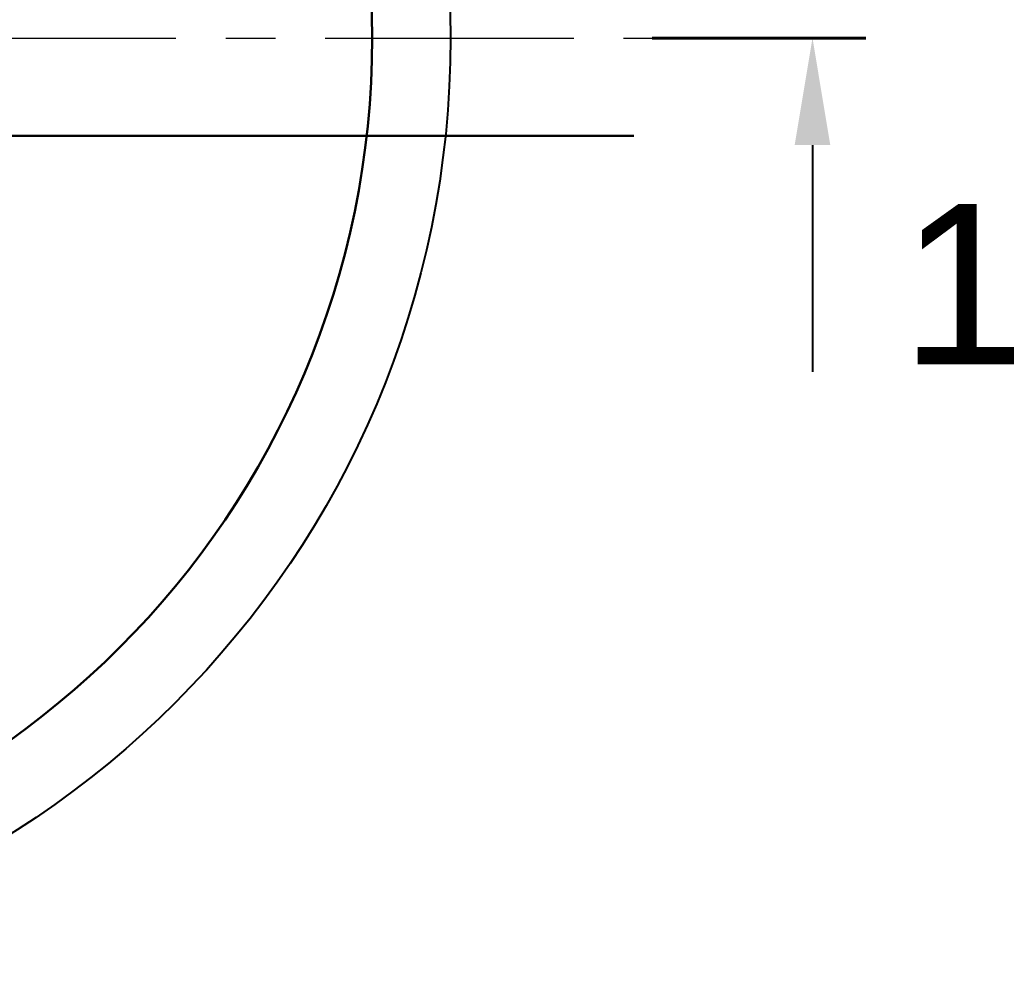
# Model space of a CAD drawing. Header units: millimetres. Extents: x 24859265 to 26550985, y 32092698 to 33532929.
# Drawn here: x 26305781 to 26307050, y 33049108 to 33050331 of the extents above; entities that cross this region are included whole.
import ezdxf

# ---------------------------------------------------------------- set-up
doc = ezdxf.new("R2010")
doc.units = ezdxf.units.MM
doc.linetypes.add('осевая', pattern=[50.8, 31.75, -6.35, 6.35, -6.35])
doc.styles.get("Standard").update_dxf_attribs({"font": 'arial.ttf'})

msp = doc.modelspace()

# ---------------------------------------------------------------- linework, layer by layer
at = {"color": 1, "linetype": 'осевая', "lineweight": 15, "ltscale": 10}
msp.add_line((26303630.9466, 33050307.8732), (26306630.9466, 33050307.8732), dxfattribs=at)
at = {"color": 1, "lineweight": 40}
msp.add_line((26306861.2918, 33050307.7349), (26306588.2918, 33050307.7349), dxfattribs=at)
at = {"lineweight": 30}
msp.add_line((26306564.7655, 33050182.9935), (26305594.3614, 33050182.9935), dxfattribs=at)
at = {"color": 1, "linetype": 'ByBlock', "lineweight": -2}
msp.add_lwpolyline([(26306793.0418, 33050171.2349), (26306793.0418, 33049881.778)], dxfattribs=at)
at = {"ltscale": 10}
msp.add_circle((26305130.9466, 33050307.9935), 1200, dxfattribs=at)
at = {"lineweight": 30}
msp.add_circle((26305130.9466, 33050307.9935), 1100, dxfattribs=at)
at = {"color": 1, "lineweight": 25}
msp.add_solid([(26306815.7918, 33050171.2349), (26306793.0418, 33050307.7349), (26306770.2918, 33050171.2349)], dxfattribs=at)

# ---------------------------------------------------------------- texts
at = {"color": 1, "lineweight": 25, "insert": (26306905.3516, 33050096.0783), "char_height": 204.75, "attachment_point": 1}
msp.add_mtext('{\\fArial|b0|i0|c0|p34;1}', dxfattribs=at)

doc.saveas('drawing.dxf')
